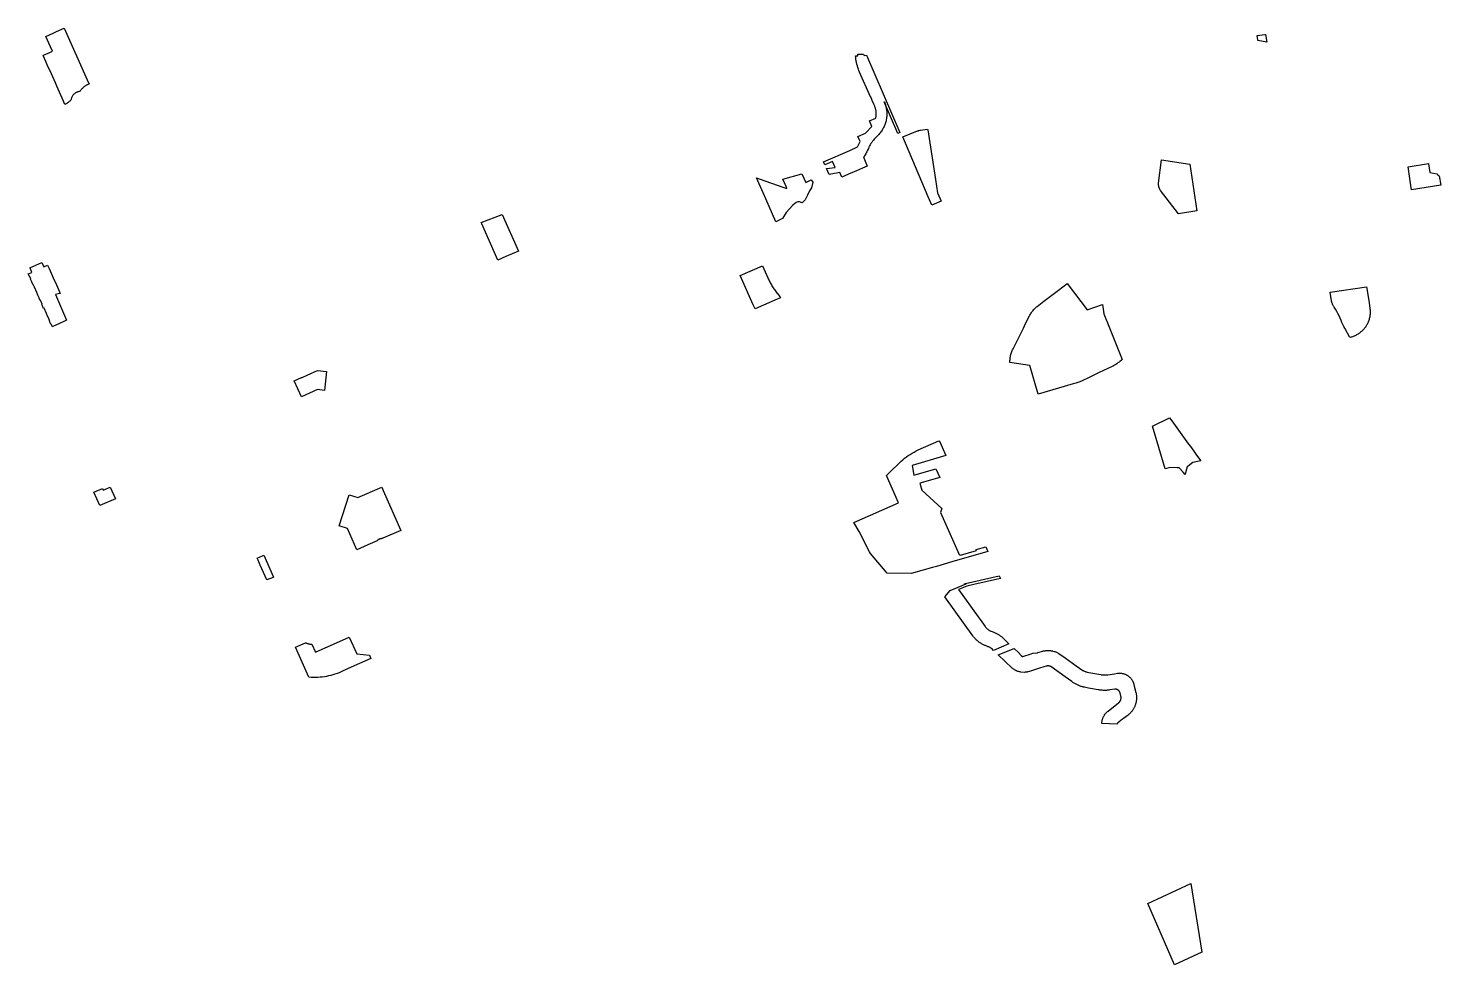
# Model space of a CAD drawing. Header units: inches. Extents: x 326978 to 343822, y 4677882 to 4690337.
# Drawn here: x 337669 to 343609, y 4682625 to 4686564 of the extents above; entities that cross this region are included whole.
import ezdxf

# ---------------------------------------------------------------- set-up
doc = ezdxf.new("R2010")
doc.units = ezdxf.units.IN
doc.header["$MEASUREMENT"] = 0
doc.layers.add('Parks', color=7, linetype='Continuous')

msp = doc.modelspace()

# ---------------------------------------------------------------- linework, layer by layer
at = {"layer": 'Parks'}
for points in [[(337819.4444, 4686564.1496), (337916.2524, 4686347.6588), (337924.4868, 4686329.2432), (337922.2293, 4686328.4172), (337920.0006, 4686327.5166), (337917.8032, 4686326.5423), (337915.6393, 4686325.4954), (337913.5115, 4686324.3771), (337911.422, 4686323.1887), (337909.3733, 4686321.9313), (337907.3675, 4686320.6065), (337905.4069, 4686319.2157), (337903.4937, 4686317.7604), (337901.63, 4686316.2423), (337899.8178, 4686314.663), (337898.0592, 4686313.0243), (337896.3561, 4686311.3279), (337894.7103, 4686309.5759), (337893.1238, 4686307.77), (337891.5982, 4686305.9124), (337890.1353, 4686304.005), (337888.7367, 4686302.05), (337887.4038, 4686300.0495), (337886.1383, 4686298.0058), (337883.8247, 4686297.9221), (337881.935, 4686297.6058), (337879.2637, 4686297.0209), (337877.1973, 4686296.4189), (337874.9194, 4686295.5881), (337872.4864, 4686294.5648), (337869.8311, 4686293.2616), (337867.5365, 4686291.8728), (337865.0909, 4686290.1885), (337862.6732, 4686288.1987), (337860.9898, 4686286.5891), (337859.4552, 4686285.0349), (337858.1944, 4686283.6113), (337856.7138, 4686281.6672), (337855.1933, 4686279.43), (337853.5873, 4686276.5146), (337852.3174, 4686273.8618), (337851.2573, 4686271.1906), (337850.7176, 4686269.557), (337850.0004, 4686266.7543), (337849.6152, 4686265.0613), (337847.5218, 4686262.3064), (337846.1055, 4686260.6121), (337844.6287, 4686258.9701), (337843.0935, 4686257.3828), (337841.5017, 4686255.8521), (337839.8556, 4686254.38), (337838.1572, 4686252.9685), (337836.4088, 4686251.6195), (337834.6127, 4686250.3347), (337832.7712, 4686249.1157), (337830.8868, 4686247.9643), (337828.962, 4686246.8819), (337826.9992, 4686245.8698), (337825.0011, 4686244.9296), (337823.054, 4686244.0564), (337817.246, 4686257.146), (337811.5616, 4686269.9572), (337805.8772, 4686282.7684), (337800.1928, 4686295.5796), (337794.5084, 4686308.3908), (337788.824, 4686321.202), (337783.1396, 4686334.0128), (337777.4548, 4686346.824), (337771.7704, 4686359.6352), (337766.0856, 4686372.4464), (337760.4016, 4686385.2576), (337754.7172, 4686398.0688), (337749.0328, 4686410.88), (337743.3484, 4686423.6912), (337737.664, 4686436.5024), (337731.7324, 4686449.8704), (337733.6796, 4686450.7436), (337761.7904, 4686463.3436), (337770.8924, 4686467.4236), (337762.7372, 4686485.8108), (337743.134, 4686530.008), (337773.546, 4686543.6144), (337787.4552, 4686549.8376), (337819.4444, 4686564.1496)], [(342840.3328, 4686512.1916), (342840.0216, 4686512.2412), (342839.6188, 4686514.8388), (342836.798, 4686533.0408), (342869.77, 4686538.1508), (342872.2408, 4686538.5336), (342877.2444, 4686506.2524), (342840.3328, 4686512.1916)], [(341216.1631, 4686150.8067), (341207.0044, 4686174.9896), (341233.3996, 4686186.5477), (341233.9436, 4686189.5094), (341234.3855, 4686192.488), (341234.7248, 4686195.4801), (341234.9612, 4686198.482), (341235.0942, 4686201.4903), (341235.1239, 4686204.5014), (341235.0501, 4686207.5117), (341234.8729, 4686210.5178), (341234.5926, 4686213.5159), (341234.2094, 4686216.5027), (341233.7239, 4686219.4745), (341233.1365, 4686222.4279), (341232.448, 4686225.3594), (341231.6593, 4686228.2655), (341230.7712, 4686231.1428), (341229.7847, 4686233.9879), (341228.7011, 4686236.7974), (341227.5217, 4686239.568), (341226.2477, 4686242.2965), (341224.8808, 4686244.9796), (341218.0936, 4686260.6416), (341211.8684, 4686275.0076), (341210.9668, 4686275.032), (341165.0955, 4686379.5464), (341162.4077, 4686386.0871), (341159.931, 4686392.7107), (341157.668, 4686399.4102), (341155.6211, 4686406.1789), (341153.7923, 4686413.0098), (341152.1834, 4686419.8958), (341150.7963, 4686426.8298), (341149.6322, 4686433.8048), (341148.6925, 4686440.8135), (341147.978, 4686447.8487), (341157.9849, 4686447.9887), (341157.5636, 4686454.5148), (341169.7676, 4686454.812), (341181.3508, 4686455.094), (341183.6159, 4686449.9267), (341193.7467, 4686450.3923), (341333.8142, 4686126.1054), (341325.8571, 4686121.7555), (341268.9143, 4686254.8185), (341270.5077, 4686250.9937), (341271.976, 4686247.1191), (341273.3178, 4686243.1989), (341274.5315, 4686239.2373), (341275.616, 4686235.2382), (341276.5701, 4686231.2061), (341277.3927, 4686227.1451), (341278.083, 4686223.0596), (341278.6403, 4686218.9538), (341279.0639, 4686214.8321), (341279.3686, 4686210.4077), (341279.5193, 4686205.9753), (341279.5158, 4686201.5405), (341279.3582, 4686197.1084), (341279.0465, 4686192.6845), (341278.5813, 4686188.2741), (341277.963, 4686183.8825), (341277.1925, 4686179.5151), (341276.2705, 4686175.1771), (341275.1984, 4686170.8738), (341273.9772, 4686166.6103), (341272.6086, 4686162.3919), (341271.1797, 4686158.4471), (341269.6217, 4686154.5514), (341267.9365, 4686150.7091), (341266.1259, 4686146.9243), (341264.0751, 4686142.9862), (341261.8886, 4686139.1219), (341259.5689, 4686135.336), (341257.1189, 4686131.6331), (341254.5415, 4686128.0177), (341251.8399, 4686124.4942), (341249.0172, 4686121.0669), (341246.077, 4686117.7398), (341243.0228, 4686114.5171), (341239.8584, 4686111.4026), (341238.513, 4686110.1243), (341234.4097, 4686106.0855), (341230.4497, 4686101.906), (341226.6379, 4686097.591), (341222.979, 4686093.1456), (341219.4773, 4686088.5753), (341216.1372, 4686083.8856), (341212.9627, 4686079.0823), (341209.9577, 4686074.1712), (341207.1258, 4686069.1582), (341204.4705, 4686064.0495), (341201.995, 4686058.8513), (341199.7023, 4686053.5699), (341199.3534, 4686052.7252), (341197.4324, 4686048.2776), (341195.3733, 4686043.8922), (341193.1783, 4686039.5732), (341190.8494, 4686035.3249), (341188.389, 4686031.1515), (341185.7993, 4686027.0569), (341183.7813, 4686024.0517), (341181.694, 4686021.0943), (341182.5648, 4686018.9806), (341196.934, 4685984.1012), (341177.8171, 4685975.8095), (341151.5737, 4685964.4265), (341117.7358, 4685949.7491), (341090.1648, 4685937.79), (341081.836, 4685956.8864), (341075.5004, 4685956.6), (341037.4072, 4685949.0068), (341025.588, 4685973.7884), (341062.4284, 4685977.9532), (341051.0904, 4686003.6088), (341018.2104, 4685989.1932), (341012.7624, 4686001.684), (341123.9572, 4686050.512), (341156.5805, 4686064.9465), (341159.2894, 4686071.2338), (341161.441, 4686076.2797), (341164.0289, 4686081.8442), (341166.7788, 4686087.3304), (341157.4124, 4686108.7204), (341190.3786, 4686123.2281), (341216.1631, 4686150.8067)], [(341421.4867, 4686135.354), (341451.2284, 4686140.0148), (341451.7012, 4686137.004), (341484.59, 4685927.574), (341493.0432, 4685872.074), (341493.2336, 4685870.8248), (341493.7284, 4685869.7112), (341508.0768, 4685837.404), (341468.528, 4685819.8548), (341454.1848, 4685852.1832), (341453.6904, 4685853.2976), (341453.22, 4685854.4224), (341347.1235, 4686107.9375), (341409.015, 4686132.0019), (341411.3364, 4686132.8472), (341413.4298, 4686133.5192), (341415.5463, 4686134.1145), (341419.321, 4686134.974), (341421.4867, 4686135.354)], [(342434.8244, 4686010.1736), (342553.7088, 4685992.0216), (342583.7904, 4685796.2204), (342505.8888, 4685784.2692), (342430.81, 4685882.2416), (342429.2073, 4685884.4932), (342428.2431, 4685886.0219), (342427.3476, 4685887.5919), (342426.5224, 4685889.1999), (342425.7692, 4685890.8429), (342425.0894, 4685892.5176), (342424.4843, 4685894.2207), (342423.9552, 4685895.9489), (342423.5031, 4685897.6988), (342423.1289, 4685899.4671), (342422.8333, 4685901.2501), (342422.6168, 4685903.0445), (342422.48, 4685904.8467), (342422.423, 4685906.6532), (342422.446, 4685908.4605), (342422.549, 4685910.2649), (342422.7317, 4685912.0631), (342434.8244, 4686010.1736)], [(343602.8361, 4685942.7864), (343609.0255, 4685904.279), (343486.6869, 4685885.1474), (343480.9049, 4685921.5361), (343480.7759, 4685922.3489), (343471.361, 4685981.6765), (343557.2754, 4685995.032), (343557.444, 4685993.9643), (343563.1388, 4685957.6738), (343593.9756, 4685951.6059), (343594.2904, 4685950.8172), (343594.6534, 4685950.0524), (343594.9882, 4685949.4318), (343595.4552, 4685948.667), (343595.8295, 4685948.1201), (343596.1654, 4685947.6698), (343596.7477, 4685946.9646), (343597.3993, 4685946.2686), (343598.1202, 4685945.5921), (343598.8865, 4685944.9627), (343599.7458, 4685944.3501), (343600.6323, 4685943.8073), (343601.4871, 4685943.3593), (343602.3708, 4685942.9784), (343602.8361, 4685942.7864)], [(340813.2053, 4685749.8904), (340770.5276, 4685846.7112), (340736.8856, 4685923.0324), (340731.858, 4685934.4384), (340743.122, 4685930.5208), (340846.4436, 4685894.5848), (340859.3, 4685890.1144), (340855.6244, 4685898.486), (340842.2572, 4685928.9308), (340922.5508, 4685951.3068), (340938.2344, 4685915.5884), (340961.954, 4685926.0032), (340968.3736, 4685916.4251), (340962.2201, 4685893.6206), (340954.8105, 4685880.6786), (340946.4977, 4685861.5772), (340936.0113, 4685843.0917), (340923.9866, 4685830.1496), (340912.2724, 4685833.541), (340904.8769, 4685834.4686), (340897.7919, 4685831.3889), (340883.9183, 4685819.3671), (340856.1712, 4685788.8671), (340840.7592, 4685763.6064), (340813.2053, 4685749.8904)], [(339643.8996, 4685588.524), (339575.9724, 4685741.158), (339573.4824, 4685746.7316), (339662.3664, 4685780.5804), (339730.4811, 4685627.173), (339677.808, 4685603.6604), (339643.8996, 4685588.524)], [(337668.8652, 4685530.6296), (337684.1563, 4685537.5436), (337676.2408, 4685556.0124), (337676.205, 4685556.1364), (337726.1368, 4685578.7156), (337734.0664, 4685560.2264), (337750.4836, 4685567.398), (337756.7188, 4685553.49), (337761.082, 4685543.758), (337765.4448, 4685534.026), (337769.808, 4685524.294), (337774.1712, 4685514.5624), (337778.534, 4685504.8304), (337782.8972, 4685495.0984), (337787.2604, 4685485.3664), (337791.6232, 4685475.6344), (337795.9864, 4685465.9028), (337800.3496, 4685456.1708), (337803.4664, 4685449.218), (337799.8292, 4685448.3904), (337783.7112, 4685444.724), (337830.3212, 4685336.0484), (337818.1952, 4685330.5908), (337799.9092, 4685322.2084), (337772.1068, 4685309.7244), (337770.1604, 4685308.8504), (337765.1928, 4685319.9832), (337763.2464, 4685319.1096), (337758.2796, 4685330.242), (337760.2256, 4685331.1156), (337754.8852, 4685343.084), (337750.2908, 4685353.3808), (337745.3232, 4685364.5136), (337735.3884, 4685386.7788), (337733.4424, 4685385.9052), (337728.4748, 4685397.038), (337725.9908, 4685402.6044), (337727.9372, 4685403.478), (337720.4856, 4685420.1768), (337718.5396, 4685419.3028), (337714.3468, 4685428.7004), (337713.5724, 4685430.4356), (337714.1408, 4685430.6908), (337709.2516, 4685441.8584), (337704.3624, 4685453.0264), (337694.584, 4685475.3624), (337689.6952, 4685486.5296), (337688.7352, 4685486.0988), (337683.7676, 4685497.2316), (337678.8, 4685508.3644), (337679.9164, 4685508.8656), (337675.0276, 4685520.0332), (337673.8328, 4685519.4968), (337668.8652, 4685530.6296)], [(340717.918, 4685401.288), (340663.3296, 4685524.438), (340756.2756, 4685565.4252), (340778.6488, 4685514.672), (340780.6128, 4685510.3169), (340782.6494, 4685505.9953), (340784.7581, 4685501.7084), (340786.9382, 4685497.4574), (340789.1893, 4685493.2436), (340791.5106, 4685489.068), (340793.9014, 4685484.9318), (340796.3612, 4685480.8363), (340798.8893, 4685476.7826), (340801.4848, 4685472.7717), (340804.1472, 4685468.8049), (340806.8756, 4685464.8832), (340809.6693, 4685461.0077), (340812.5274, 4685457.1796), (340815.4493, 4685453.3998), (340818.9011, 4685449.0974), (340819.8843, 4685447.8902), (340820.8622, 4685446.6787), (340823.7922, 4685442.983), (340826.6726, 4685439.2486), (340829.7625, 4685435.124), (340832.7923, 4685430.9551), (340818.3668, 4685424.5948), (340725.6988, 4685383.7352), (340721.6232, 4685392.9296), (340717.918, 4685401.288)], [(341940.0924, 4685416.022), (342001.176, 4685462.8372), (342037.5812, 4685490.7384), (342122.6452, 4685379.748), (342186.2268, 4685402.2828), (342192.3708, 4685363.1428), (342216.1208, 4685303.5804), (342229.8484, 4685269.1528), (342269.0124, 4685170.9343), (342264.8277, 4685167.1109), (342260.5161, 4685163.4312), (342256.0825, 4685159.8993), (342251.5321, 4685156.5194), (342246.87, 4685153.2952), (342242.1015, 4685150.2305), (342237.2322, 4685147.3288), (342232.2675, 4685144.5934), (342227.2132, 4685142.0274), (342172.7932, 4685115.574), (342121.4103, 4685090.5968), (342109.9836, 4685085.2817), (342098.3823, 4685080.3594), (342086.6198, 4685075.8357), (342074.7099, 4685071.7158), (342062.6664, 4685068.0045), (341915.4064, 4685025.4792), (341880.864, 4685145.1008), (341797.155, 4685158.2948), (341797.1352, 4685162.5707), (341797.2642, 4685166.8448), (341797.5419, 4685171.1118), (341797.9679, 4685175.3665), (341798.5418, 4685179.6038), (341799.2629, 4685183.8186), (341800.1302, 4685188.0057), (341801.1427, 4685192.1601), (341802.2993, 4685196.2768), (341803.5984, 4685200.3506), (341805.0386, 4685204.3768), (341806.618, 4685208.3505), (341808.3347, 4685212.2667), (341810.1868, 4685216.1208), (341851.044, 4685297.3676), (341853.7592, 4685302.7672), (341863.3668, 4685321.8724), (341879.6022, 4685354.1574), (341881.4637, 4685357.7177), (341883.4407, 4685361.2152), (341885.5311, 4685364.6461), (341887.7325, 4685368.0069), (341890.0426, 4685371.2939), (341892.4591, 4685374.5035), (341894.9791, 4685377.6325), (341897.6002, 4685380.6773), (341900.3194, 4685383.6348), (341903.1339, 4685386.5018), (341906.0407, 4685389.2752), (341909.0366, 4685391.952), (341912.1184, 4685394.5295), (341925.7056, 4685404.996), (341940.0924, 4685416.022)], [(343310.7575, 4685387.2099), (343311.2818, 4685383.5061), (343311.6788, 4685379.7864), (343311.9481, 4685376.0553), (343312.0894, 4685372.3171), (343312.1024, 4685368.5763), (343311.9873, 4685364.8373), (343311.7441, 4685361.1044), (343311.3731, 4685357.382), (343310.8748, 4685353.6746), (343310.2497, 4685349.9864), (343309.4986, 4685346.3217), (343308.6223, 4685342.685), (343307.6219, 4685339.0805), (343306.4986, 4685335.5123), (343305.2537, 4685331.9847), (343303.8885, 4685328.5019), (343302.4049, 4685325.0679), (343300.8044, 4685321.6868), (343299.089, 4685318.3625), (343297.2606, 4685315.0989), (343295.3215, 4685311.8999), (343293.274, 4685308.7692), (343291.1203, 4685305.7106), (343288.863, 4685302.7276), (343286.5049, 4685299.8236), (343284.0486, 4685297.0022), (343281.4971, 4685294.2666), (343278.8533, 4685291.6201), (343276.1204, 4685289.0658), (343273.3016, 4685286.6065), (343270.4001, 4685284.2454), (343267.4194, 4685281.985), (343264.363, 4685279.8282), (343261.2345, 4685277.7773), (343258.0375, 4685275.8349), (343254.7758, 4685274.0032), (343251.4533, 4685272.2843), (343248.0739, 4685270.6803), (343244.6414, 4685269.1931), (343241.16, 4685267.8243), (343237.6337, 4685266.5757), (343234.0667, 4685265.4487), (343230.4632, 4685264.4445), (343226.8274, 4685263.5645), (343205.3095, 4685302.2243), (343200.993, 4685310.281), (343196.9369, 4685318.4719), (343193.1457, 4685326.7887), (343189.623, 4685335.2228), (343185.5571, 4685344.9391), (343181.1686, 4685354.514), (343176.4624, 4685363.9369), (343171.4438, 4685373.1972), (343166.1184, 4685382.2844), (343160.4922, 4685391.1886), (343159.0699, 4685393.4391), (343157.7234, 4685395.7357), (343156.4539, 4685398.0757), (343155.2631, 4685400.4568), (343154.1521, 4685402.8761), (343153.1223, 4685405.3311), (343152.1747, 4685407.819), (343151.3104, 4685410.337), (343150.5303, 4685412.8824), (343149.8354, 4685415.4523), (343149.2264, 4685418.0439), (343144.0239, 4685453.4933), (343297.1151, 4685476.0739), (343306.1719, 4685419.074), (343310.7575, 4685387.2099)], [(338923.5216, 4685120.0044), (338915.1056, 4685041.2176), (338885.3432, 4685044.3968), (338817.4304, 4685014.2988), (338787.7948, 4685081.1672), (338818.444, 4685094.7504), (338820.5064, 4685095.664), (338860.3108, 4685113.3052), (338884.7684, 4685124.1444), (338923.5216, 4685120.0044)], [(342599.7176, 4684744.3224), (342586.3296, 4684741.3768), (342566.902, 4684737.1024), (342546.9308, 4684722.644), (342542.9812, 4684719.7844), (342537.2748, 4684699.2368), (342534.014, 4684687.4956), (342525.8716, 4684696.5684), (342509.5872, 4684714.7144), (342500.4504, 4684715.0488), (342471.5168, 4684716.1072), (342450.2852, 4684711.4356), (342396.8232, 4684890.6156), (342468.6348, 4684925.528), (342477.4256, 4684913.376), (342484.5696, 4684903.5004), (342491.7136, 4684893.6248), (342498.8576, 4684883.7496), (342506.0012, 4684873.874), (342513.1452, 4684863.9984), (342520.2892, 4684854.1228), (342527.4332, 4684844.2472), (342534.5772, 4684834.3716), (342541.7208, 4684824.496), (342548.8648, 4684814.6204), (342556.0088, 4684804.7448), (342563.1528, 4684794.8692), (342570.2968, 4684784.9936), (342582.1172, 4684768.6532), (342599.7176, 4684744.3224)], [(341393.496, 4684683.7624), (341485.8526, 4684710.9255), (341501.7604, 4684674.6282), (341418.4657, 4684650.1391), (341426.6263, 4684621.2385), (341510.7145, 4684544.4179), (341505.3112, 4684527.5324), (341583.8781, 4684350.2171), (341588.8764, 4684347.992), (341657.1372, 4684368.2728), (341655.6584, 4684371.6472), (341695.4044, 4684383.4552), (341704.0025, 4684363.9893), (341552.8759, 4684320.1293), (341488.3968, 4684300.9732), (341471.7388, 4684296.0244), (341382.45, 4684270.6384), (341281.1228, 4684272.9148), (341210.324, 4684355.682), (341207.13, 4684361.8156), (341162.5552, 4684447.4152), (341140.9124, 4684484.9828), (341328.6412, 4684568.0872), (341277.8836, 4684682.908), (341293.248, 4684697.9276), (341332.4629, 4684736.2623), (341339.446, 4684742.8568), (341346.6518, 4684749.2072), (341354.0718, 4684755.306), (341361.6971, 4684761.1459), (341369.5189, 4684766.7201), (341377.5277, 4684772.0219), (341385.7142, 4684777.0451), (341394.0686, 4684781.7838), (341402.5811, 4684786.2323), (341411.2415, 4684790.3853), (341497.9384, 4684828.4412), (341500.8692, 4684827.2968), (341527.3912, 4684766.7856), (341386.7724, 4684725.432), (341393.496, 4684683.7624)], [(338013.7392, 4684634.0796), (338035.382, 4684585.3312), (337969.9968, 4684556.21), (337945.0416, 4684612.3123), (337981.2112, 4684628.4992), (337984.4972, 4684621.0968), (338013.7392, 4684634.0796)], [(339096.6152, 4684391.0172), (339050.764, 4684370.8176), (339011.7016, 4684459.8092), (338976.7484, 4684471.1252), (339019.0104, 4684601.6668), (339055.5764, 4684589.8704), (339155.4752, 4684633.8808), (339161.6188, 4684619.936), (339235.28, 4684452.1032), (339159.9963, 4684418.9372), (339157.6447, 4684418.0561), (339156.3425, 4684417.6901), (339155.0209, 4684417.4017), (339153.6845, 4684417.192), (339152.3381, 4684417.0615), (339150.9923, 4684416.9314), (339149.6565, 4684416.722), (339148.3355, 4684416.4339), (339147.0337, 4684416.0682), (339145.7559, 4684415.6262), (339144.5065, 4684415.1094), (339143.2898, 4684414.5197), (339142.1101, 4684413.859), (339140.9715, 4684413.1297), (339139.878, 4684412.3344), (339138.8335, 4684411.4758), (339137.8416, 4684410.557), (339136.9057, 4684409.5811), (339135.8189, 4684408.2852), (339096.6152, 4684391.0172)], [(338635.4952, 4684326.9936), (338631.5632, 4684335.8348), (338657.1824, 4684347.2288), (338659.41, 4684348.2196), (338700.9328, 4684254.8572), (338698.64, 4684254.0128), (338672.5568, 4684244.4124), (338672.27, 4684244.3068), (338644.7728, 4684306.1336), (338635.4952, 4684326.9936)], [(341757.1304, 4684249.9396), (341645.1799, 4684224.6868), (341615.6036, 4684218.0152), (341581.2804, 4684203.2748), (341663.3348, 4684089.1952), (341671.3775, 4684078.0138), (341693.4886, 4684047.2736), (341694.7402, 4684045.6019), (341696.088, 4684043.9335), (341697.497, 4684042.3165), (341698.9653, 4684040.7532), (341700.4909, 4684039.2457), (341702.0716, 4684037.7961), (341703.7053, 4684036.4065), (341705.3897, 4684035.0788), (341707.1224, 4684033.8149), (341708.9011, 4684032.6164), (341710.7232, 4684031.4851), (341712.5862, 4684030.4225), (341714.4876, 4684029.4302), (341716.4246, 4684028.5094), (341718.4503, 4684027.6388), (341728.9095, 4684023.9394), (341731.823, 4684022.7946), (341734.7063, 4684021.5756), (341737.5575, 4684020.2834), (341740.3748, 4684018.9187), (341743.1563, 4684017.4825), (341745.9001, 4684015.9757), (341748.6046, 4684014.3993), (341751.2679, 4684012.7543), (341753.8883, 4684011.0417), (341756.4641, 4684009.2628), (341758.9936, 4684007.4186), (341761.4751, 4684005.5104), (341763.9068, 4684003.5396), (341793.1684, 4683975.4584), (341728.6868, 4683947.2496), (341720.8734, 4683954.7474), (341719.1559, 4683956.0331), (341717.3922, 4683957.2534), (341715.5842, 4683958.4071), (341713.7345, 4683959.4926), (341711.8455, 4683960.5083), (341709.92, 4683961.4529), (341707.9606, 4683962.325), (341705.9701, 4683963.1235), (341702.9927, 4683964.1613), (341699.976, 4683965.1643), (341697.0319, 4683966.228), (341694.1159, 4683967.3666), (341691.23, 4683968.5794), (341688.376, 4683969.8655), (341685.5558, 4683971.2242), (341682.7713, 4683972.6544), (341680.0242, 4683974.1554), (341677.3164, 4683975.726), (341674.6495, 4683977.3653), (341672.0255, 4683979.0722), (341669.4459, 4683980.8457), (341666.9125, 4683982.6844), (341664.4268, 4683984.5873), (341661.9907, 4683986.5531), (341659.6055, 4683988.5805), (341657.2729, 4683990.6682), (341654.9945, 4683992.8148), (341652.7716, 4683995.0189), (341650.6058, 4683997.2792), (341648.4984, 4683999.594), (341646.4509, 4684001.9619), (341644.4646, 4684004.3813), (341642.5407, 4684006.8508), (341640.6805, 4684009.3685), (341522.8996, 4684173.1328), (341545.8637, 4684199.0439), (341612.6412, 4684227.4569), (341604.5686, 4684225.6591), (341610.7003, 4684228.6615), (341752.3992, 4684261.0846), (341757.1304, 4684249.9396)], [(339019.1044, 4684002.7044), (339050.0596, 4683933.1068), (339104.6028, 4683927.3132), (339110.1424, 4683913.0992), (339014.9108, 4683870.8016), (338984.5375, 4683857.311), (338976.0757, 4683853.7152), (338967.4989, 4683850.4032), (338958.8164, 4683847.3788), (338950.0381, 4683844.6453), (338941.1735, 4683842.2058), (338932.2326, 4683840.063), (338923.2253, 4683838.2192), (338914.1615, 4683836.6765), (338905.0514, 4683835.4367), (338895.905, 4683834.501), (338886.7326, 4683833.8706), (338877.5442, 4683833.5461), (338868.3501, 4683833.5278), (338859.1605, 4683833.8159), (338848.9796, 4683834.3348), (338792.6744, 4683960.818), (338835.4335, 4683979.8216), (338837.0627, 4683979.0113), (338838.7184, 4683978.2567), (338840.3988, 4683977.5588), (338842.1019, 4683976.9182), (338843.8257, 4683976.3358), (338845.5683, 4683975.8121), (338847.3276, 4683975.3479), (338849.1017, 4683974.9436), (338850.8885, 4683974.5997), (338852.6859, 4683974.3166), (338854.4919, 4683974.0947), (338856.3043, 4683973.9341), (338858.1212, 4683973.8351), (338859.9404, 4683973.7977), (338861.7598, 4683973.8221), (338876.9932, 4683939.546), (339019.1044, 4684002.7044)], [(341849.4653, 4683921.9122), (341851.5439, 4683921.4192), (341886.5087, 4683933.6436), (341893.7877, 4683935.491), (341895.5277, 4683935.9326), (341910.1696, 4683936.62), (341913.7699, 4683937.7547), (341914.8452, 4683938.0936), (341919.6424, 4683939.6056), (341929.6465, 4683942.7587), (341932.5604, 4683943.6235), (341935.1912, 4683944.316), (341937.8411, 4683944.9309), (341940.508, 4683945.4676), (341943.1896, 4683945.9256), (341945.8834, 4683946.3046), (341948.5872, 4683946.6042), (341951.2986, 4683946.8242), (341954.0154, 4683946.9643), (341956.7351, 4683947.0246), (341959.4554, 4683947.0048), (341962.1739, 4683946.905), (341964.8883, 4683946.7254), (341967.5963, 4683946.466), (341970.2955, 4683946.1271), (341972.9835, 4683945.709), (341975.6581, 4683945.2121), (341978.3169, 4683944.6367), (341983.182, 4683943.3702), (341985.7834, 4683942.5753), (341988.3604, 4683941.7042), (341990.9106, 4683940.7578), (341993.432, 4683939.7367), (341995.9222, 4683938.642), (341998.3791, 4683937.4745), (342000.8006, 4683936.2353), (342003.1847, 4683934.9255), (342028.9536, 4683916.5724), (342076.3864, 4683882.7896), (342103.3731, 4683863.5918), (342105.2307, 4683862.5197), (342107.1269, 4683861.5176), (342109.0592, 4683860.5869), (342111.0248, 4683859.7289), (342113.0211, 4683858.9448), (342115.0452, 4683858.2357), (342117.0944, 4683857.6025), (342119.1657, 4683857.0462), (342122.5365, 4683856.3146), (342128.692, 4683855.178), (342179.8687, 4683845.7251), (342182.4033, 4683845.2976), (342185.024, 4683844.9355), (342187.6546, 4683844.6528), (342190.2925, 4683844.4498), (342192.9353, 4683844.3266), (342195.5806, 4683844.2834), (342198.226, 4683844.3201), (342200.8691, 4683844.4369), (342203.5075, 4683844.6334), (342208.3068, 4683845.198), (342237.3392, 4683849.4272), (342248.9589, 4683851.1199), (342248.9742, 4683851.1221), (342251.4298, 4683851.4291), (342253.6574, 4683851.6227), (342255.8905, 4683851.7365), (342258.1263, 4683851.7704), (342260.3618, 4683851.7242), (342262.5943, 4683851.5981), (342264.8208, 4683851.3923), (342267.0386, 4683851.1069), (342269.2447, 4683850.7425), (342271.4363, 4683850.2993), (342273.6107, 4683849.778), (342275.7651, 4683849.1793), (342277.8967, 4683848.5039), (342280.0028, 4683847.7526), (342282.0806, 4683846.9266), (342284.1275, 4683846.0267), (342286.141, 4683845.0542), (342288.1184, 4683844.0103), (342290.0572, 4683842.8963), (342291.9549, 4683841.7137), (342293.8091, 4683840.464), (342295.6174, 4683839.1488), (342297.3774, 4683837.7697), (342299.0871, 4683836.3285), (342300.7441, 4683834.8271), (342302.3463, 4683833.2674), (342303.8917, 4683831.6514), (342305.3783, 4683829.9812), (342306.8043, 4683828.2588), (342308.1677, 4683826.4865), (342309.4668, 4683824.6666), (342310.7, 4683822.8014), (342311.8657, 4683820.8933), (342312.9624, 4683818.9447), (342313.9888, 4683816.9581), (342314.9433, 4683814.9361), (342315.825, 4683812.8813), (342316.6326, 4683810.7962), (342317.3651, 4683808.6835), (342318.0215, 4683806.546), (342318.6012, 4683804.3864), (342321.6804, 4683792.0356), (342326.9388, 4683770.9439), (342327.6671, 4683767.7868), (342328.193, 4683765.1179), (342328.6401, 4683762.4346), (342329.0081, 4683759.7394), (342329.2967, 4683757.0346), (342329.5057, 4683754.3224), (342329.6348, 4683751.6053), (342329.684, 4683748.8855), (342329.6532, 4683746.1655), (342329.5424, 4683743.4475), (342329.3517, 4683740.734), (342329.0814, 4683738.0272), (342328.7315, 4683735.3296), (342328.3025, 4683732.6434), (342327.7947, 4683729.971), (342327.2085, 4683727.3147), (342326.5445, 4683724.6768), (342325.8031, 4683722.0596), (342324.9852, 4683719.4652), (342324.0913, 4683716.8961), (342323.1223, 4683714.3543), (342322.0789, 4683711.8422), (342320.9621, 4683709.3618), (342319.7729, 4683706.9153), (342318.5122, 4683704.5049), (342317.1812, 4683702.1325), (342315.7811, 4683699.8003), (342314.3129, 4683697.5103), (342312.7781, 4683695.2645), (342311.1778, 4683693.0647), (342309.5136, 4683690.913), (342307.7869, 4683688.8111), (342305.999, 4683686.761), (342304.1517, 4683684.7642), (342302.2465, 4683682.8227), (342300.285, 4683680.938), (342298.2689, 4683679.1118), (342296.2, 4683677.3457), (342294.08, 4683675.6412), (342274.8568, 4683660.646), (342271.1776, 4683657.7752), (342249.7889, 4683641.0903), (342249.4627, 4683640.785), (342249.196, 4683640.4266), (342248.9974, 4683640.0265), (342248.8297, 4683639.234), (342248.7408, 4683637.2964), (342183.8277, 4683640.4784), (342184.0402, 4683644.6689), (342184.2698, 4683646.9813), (342184.5788, 4683649.2844), (342184.967, 4683651.5755), (342185.4337, 4683653.8519), (342185.9786, 4683656.1109), (342186.6008, 4683658.3498), (342187.2998, 4683660.5659), (342188.0746, 4683662.7567), (342188.9243, 4683664.9195), (342189.848, 4683667.0517), (342190.8446, 4683669.1509), (342191.9128, 4683671.2146), (342193.0514, 4683673.2403), (342194.2591, 4683675.2256), (342195.5343, 4683677.1681), (342196.8757, 4683679.0656), (342198.2816, 4683680.9158), (342199.7504, 4683682.7165), (342201.2802, 4683684.4656), (342202.8694, 4683686.161), (342204.5159, 4683687.8007), (342206.2179, 4683689.3828), (342207.9734, 4683690.9053), (342209.7077, 4683692.3098), (342254.1184, 4683726.9536), (342255.216, 4683727.8605), (342256.3077, 4683728.8642), (342257.3438, 4683729.9253), (342258.3211, 4683731.0408), (342259.2369, 4683732.2073), (342260.0884, 4683733.4214), (342260.8732, 4683734.6798), (342261.5891, 4683735.9786), (342262.2339, 4683737.3141), (342262.8057, 4683738.6824), (342263.303, 4683740.0796), (342263.7242, 4683741.5015), (342263.8417, 4683741.9944), (342264.0681, 4683742.9441), (342264.3337, 4683744.4031), (342264.5203, 4683745.8744), (342264.6273, 4683747.3535), (342264.6544, 4683748.8363), (342264.6015, 4683750.3183), (342264.4688, 4683751.7954), (342264.2567, 4683753.2632), (342263.8392, 4683755.2471), (342260.4284, 4683768.9268), (342260.0837, 4683770.1437), (342259.6629, 4683771.3363), (342259.1676, 4683772.4999), (342258.5996, 4683773.6299), (342257.9614, 4683774.7217), (342257.2554, 4683775.771), (342256.4846, 4683776.7736), (342255.6519, 4683777.7255), (342254.7607, 4683778.6228), (342253.8145, 4683779.462), (342252.8172, 4683780.2397), (342251.7728, 4683780.9528), (342250.6853, 4683781.5984), (342249.5592, 4683782.1741), (342248.399, 4683782.6774), (342247.2093, 4683783.1063), (342245.9949, 4683783.4592), (342244.7606, 4683783.7347), (342243.5113, 4683783.9315), (342242.2521, 4683784.049), (342240.988, 4683784.0867), (342239.724, 4683784.0444), (342238.1419, 4683783.8779), (342217.6603, 4683780.8944), (342213.1891, 4683780.3103), (342209.7151, 4683779.9488), (342206.2336, 4683779.667), (342202.7467, 4683779.4651), (342199.256, 4683779.343), (342195.7634, 4683779.3009), (342192.2708, 4683779.3388), (342188.7799, 4683779.4567), (342185.2927, 4683779.6545), (342181.811, 4683779.9321), (342178.3365, 4683780.2893), (342174.871, 4683780.7261), (342171.4165, 4683781.2421), (342168.0958, 4683781.8148), (342127.7996, 4683789.2576), (342110.6519, 4683792.425), (342107.6706, 4683793.0172), (342105.6846, 4683793.464), (342104.6166, 4683793.7043), (342101.5811, 4683794.4693), (342098.5661, 4683795.3115), (342095.5737, 4683796.2305), (342092.6057, 4683797.2257), (342089.6641, 4683798.2963), (342086.7508, 4683799.4418), (342083.8677, 4683800.6614), (342081.0168, 4683801.9543), (342078.1998, 4683803.3195), (342075.4186, 4683804.7563), (342072.675, 4683806.2637), (342069.9709, 4683807.8407), (342067.3079, 4683809.4863), (342064.6879, 4683811.1994), (342062.1124, 4683812.9789), (342059.5833, 4683814.8237), (342057.1033, 4683816.7316), (342029.4635, 4683836.4173), (341968.9639, 4683879.5064), (341967.6009, 4683880.0908), (341966.2084, 4683880.6009), (341964.7904, 4683881.0352), (341963.351, 4683881.3924), (341961.8945, 4683881.6715), (341960.4251, 4683881.8716), (341958.947, 4683881.9922), (341957.4646, 4683882.033), (341955.9821, 4683881.9938), (341954.5039, 4683881.8747), (341953.0342, 4683881.6761), (341951.5774, 4683881.3985), (341949.2284, 4683880.775), (341940.1115, 4683877.9015), (341921.676, 4683872.0908), (341921.5851, 4683872.0622), (341912.8988, 4683869.3244), (341878.8643, 4683858.5972), (341874.1743, 4683857.2807), (341871.7464, 4683856.7219), (341869.3018, 4683856.2414), (341866.8431, 4683855.8396), (341864.3727, 4683855.5169), (341860.8443, 4683855.1953), (341858.3552, 4683855.0657), (341843.376, 4683855.9812), (341839.8437, 4683856.6286), (341837.4, 4683857.1754), (341833.0465, 4683858.3606), (341830.676, 4683859.1226), (341828.3312, 4683859.9602), (341826.0145, 4683860.8728), (341823.7283, 4683861.8593), (341821.475, 4683862.9187), (341819.2569, 4683864.05), (341817.0762, 4683865.2519), (341814.9353, 4683866.5233), (341812.8364, 4683867.8627), (341810.7815, 4683869.2689), (341808.7729, 4683870.7404), (341806.8125, 4683872.2756), (341748.2108, 4683928.5132), (341815.2655, 4683954.902), (341832.8362, 4683937.9643), (341844.8853, 4683926.3493), (341849.4653, 4683921.9122)], [(342557.8664, 4682966.3992), (342604.8652, 4682677.8772), (342489.8836, 4682625.2996), (342376.6436, 4682883.4176), (342557.8664, 4682966.3992)]]:
    msp.add_lwpolyline(points, close=True, dxfattribs=at)

doc.saveas('drawing.dxf')
